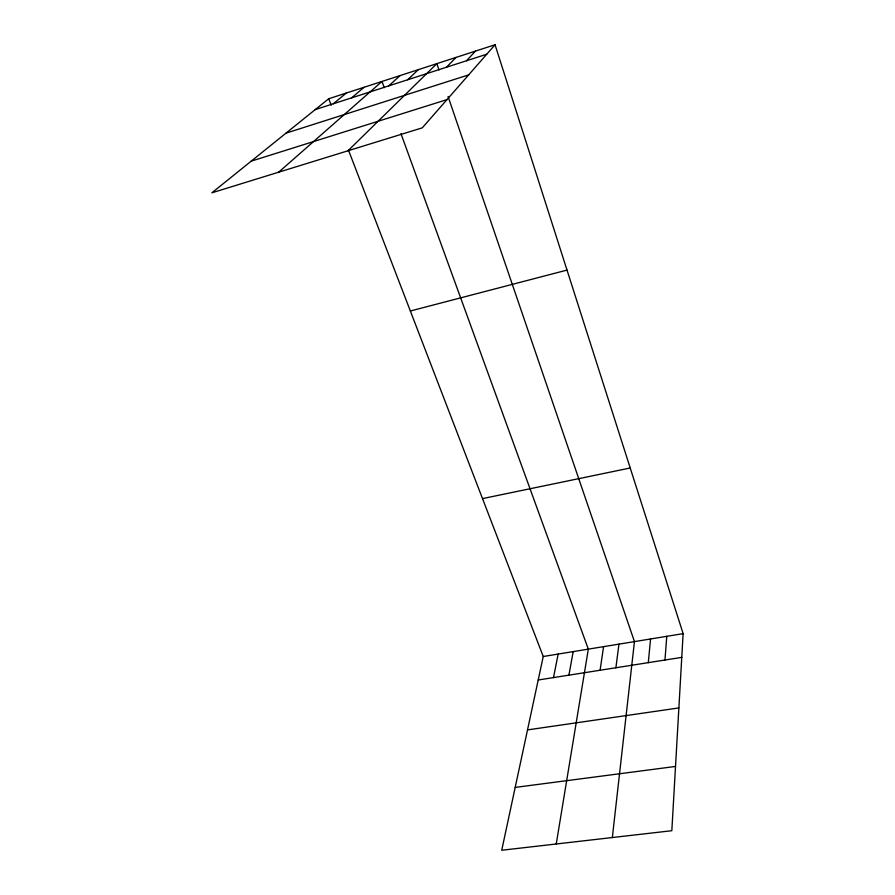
<?xml version="1.0" encoding="UTF-8"?>
<svg xmlns="http://www.w3.org/2000/svg" width="895" height="895" viewBox="0 0 895 895"><rect width="100%" height="100%" fill="white"/><g stroke="black" fill="none" stroke-linecap="round" stroke-linejoin="round"><path stroke-width="1.34" d="M495.047 44.75L422.272 127.84L211.869 192.828L328.711 98.752L495.047 44.75L683.131 633.649L671.832 830.705L501.726 850.25L543.243 656.505L348.401 149.935M664.974 660.018L666.775 636.323M648.304 662.647L650.553 638.974M612.337 837.541L634.454 641.603L448.059 96.492M615.883 667.759L618.96 644.131M600.097 670.243L603.577 646.649M556.242 843.985L588.328 649.143L400.971 133.691M568.907 675.166L573.18 651.616M553.502 677.593L558.156 654.066M466.496 60.77L475.435 51.116M446.471 67.237L456.036 57.414M347.998 150.785L436.827 63.646L438.997 70M407.617 79.778L418.368 69.642M388.766 85.864L400.087 75.572M278.658 172.198L381.986 81.456L384.246 87.676M351.634 97.857L364.064 87.274M333.343 103.764L346.309 93.035M315.23 109.615L486.735 54.226M285.975 133.165L468.644 74.889M251.215 161.156L446.985 99.614M410.357 311.001L567.016 270.089M482.517 498.604L630.225 467.984M543.243 656.505L683.131 633.649M538.208 679.999L681.766 657.377M527.513 729.906L678.869 707.934M515.196 787.41L675.512 766.444M328.711 98.752L331.206 105.218"/></g></svg>
